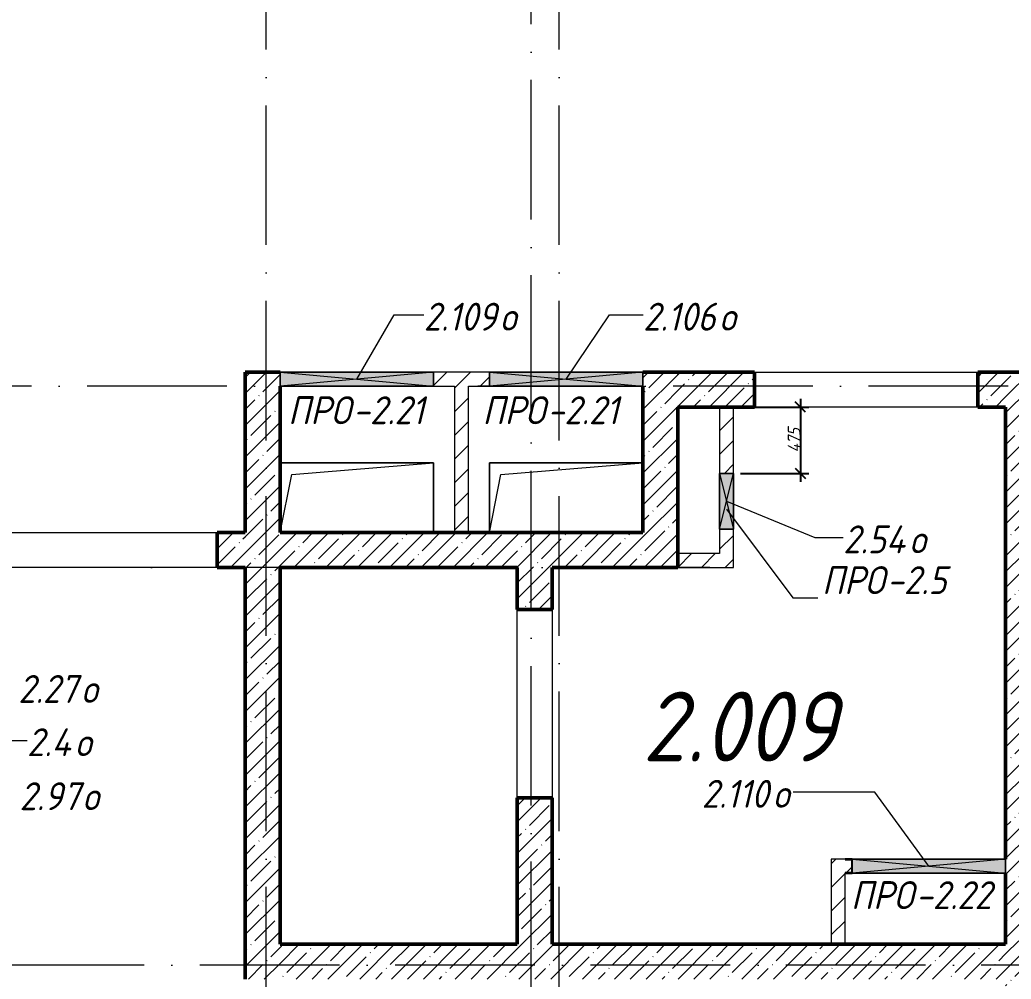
# Model space of a CAD drawing. Header units: millimetres. Extents: x -537608 to 253996, y -217170 to 186033.
# Drawn here: x -178663 to -171558, y 13455 to 20330 of the extents above; entities that cross this region are included whole.
import ezdxf

# ---------------------------------------------------------------- set-up
doc = ezdxf.new("R2010")
doc.units = ezdxf.units.MM
doc.linetypes.add('50_200_ШТРИХ_1Т_ш5_п1_п1_', pattern=[1400, 1000, -200, 0, -200])
for name, color, linetype, lineweight in [('A-____-____-DIMS', 7, 'Continuous', 9), ('A-DETL-GENF-OTLN', 7, 'Continuous', 9), ('A-FLOR-____-OTLN', 7, 'Continuous', 9), ('A-GENM-____-IDEN', 7, 'Continuous', 9), ('A-GENM-____-MCUT', 7, 'Continuous', 25), ('A-GENM-____-OTLN', 7, 'Continuous', 9), ('A-GENM-____-OTLN-1', 7, 'Continuous', 25), ('A-GLAZ-____-IDEN', 7, 'Continuous', 9), ('A-GLAZ-____-OTLN', 7, 'Continuous', 9), ('A-WALL-____-MCUT-2', 7, 'Continuous', 50), ('A-WALL-____-OTLN', 7, 'Continuous', 9), ('A-WALL-____-PATT-1', 7, 'Continuous', 9), ('A-WALL-FNSH-MCUT-1', 7, 'Continuous', 9), ('S-GRID-____-OTLN-1', 7, '50_200_ШТРИХ_1Т_ш5_п1_п1_', 9), ('Марки помещений', 7, 'Continuous', 9)]:
    doc.layers.add(name, color=color, linetype=linetype, lineweight=lineweight)
doc.styles.add('ISOCPEUR_I_11', font='isocpeui.ttf', dxfattribs={"width": 0.9, "height": 200})
doc.styles.add('ISOCPEUR_I_2', font='isocpeui.ttf', dxfattribs={"width": 0.9, "height": 140})
doc.styles.add('ISOCPEUR_I_7', font='isocpeui.ttf', dxfattribs={"width": 0.9, "height": 90})
doc.dimstyles.new('ISO-1_8_0_9К_СРЕДНИЙ_Кладочные_2', dxfattribs={"dimscale": 304.8, "dimtxt": 89.638306, "dimasz": 0.246063, "dimexe": 0.19685, "dimexo": 0, "dimgap": 0, "dimtad": 1, "dimdec": 3, "dimrnd": 0.001, "dimdsep": 46, "dimtxsty": 'ISOCPEUR_I_7', "dimblk1": 'OBLIQUE', "dimblk2": 'OBLIQUE', "dimsah": 1, "dimcen": 0.09, "dimdle": 0.19685, "dimazin": 0, "dimtfac": 1, "dimtdec": 4, "dimtix": 1, "dimtmove": 1, "dimatfit": 3, "dimfxl": 1, "dimtvp": 1, "dimtolj": 1, "dimtzin": 0, "dimarcsym": 2})
pattern_1 = [(45, (-184647.67, -45376.5), (-114.04925, 114.04925), []), (45, (-184533.62, -45376.5), (-114.04925, 114.04925), [201.612, -40.322, 3.353, -36.97])]
pattern_2 = [(45, (-184647.67, -45376.49), (-84.85281, 84.85281), [])]

# ---------------------------------------------------------------- blocks, each defined once
blk = doc.blocks.new('AR_Отверстие прямоугольное _в плите_ - AR_Отверстие прямоугольное _в плите_-V199-АР1_План отверстий 2 этажа в осях 1-64_Ю-ЯЯ')
at = {"layer": 'A-GENM-____-OTLN'}
for p, q in [((550, 250), (-550, 250)), ((-550, 250), (-550, -249.7)), ((-466.7, 166.7), (550, 250)), ((-549.9, -249.7), (-466.7, 166.7))]:
    blk.add_line(p, q, dxfattribs=at)
blk = doc.blocks.new('AR_Отверстие прямоугольное _в плите_ - AR_Отверстие прямоугольное _в плите_-V200-АР1_План отверстий 2 этажа в осях 1-64_Ю-ЯЯ')
at = {"layer": 'A-GENM-____-OTLN'}
for p, q in [((550, 250), (-550, 250)), ((-466.7, 166.7), (550, 250)), ((550, -250), (550, 250)), ((-550, -250), (-466.7, 166.7))]:
    blk.add_line(p, q, dxfattribs=at)
blk = doc.blocks.new('AR_Отверстие прямоугольное _в стене_ - AR_Отверстие прямоугольное _в стене__ОВ-36805337-АР1_План отверстий 2 этажа в осях 1-64_Ю-ЯЯ')
at = {"layer": 'A-GLAZ-____-OTLN'}
blk.add_hatch(color=256, dxfattribs=at).paths.add_polyline_path([(-142.7, -50), (550, -50), (550, 50), (-550, 50), (-550, -50)], flags=0)
at = {"layer": 'A-DETL-GENF-OTLN'}
for p, q in [((-550, -50), (-550, 50)), ((-550, 50), (550, 50)), ((550, 50), (-550, -50)), ((-550, 50), (550, -50)), ((550, 50), (-550, 50)), ((-550, 50), (-550, -50)), ((550, 50), (550, -50)), ((550, -50), (550, 50)), ((550, -50), (-550, -50)), ((-550, -50), (550, -50))]:
    blk.add_line(p, q, dxfattribs=at)
blk = doc.blocks.new('AR_Отверстие прямоугольное _в стене_ - AR_Отверстие прямоугольное _в стене__ОВ-36803902-АР1_План отверстий 2 этажа в осях 1-64_Ю-ЯЯ')
at = {"layer": 'A-GLAZ-____-OTLN'}
blk.add_hatch(color=256, dxfattribs=at).paths.add_polyline_path([(550, -50), (550, 50), (-550, 50), (-550, -50)], flags=0)
at = {"layer": 'A-DETL-GENF-OTLN'}
for p, q in [((-550, -50), (-550, 50)), ((-550, 50), (550, 50)), ((550, 50), (-550, -50)), ((-550, 50), (550, -50)), ((550, 50), (-550, 50)), ((-550, 50), (-550, -50)), ((550, 50), (550, -50)), ((550, -50), (550, 50)), ((550, -50), (-550, -50)), ((-550, -50), (550, -50))]:
    blk.add_line(p, q, dxfattribs=at)
blk = doc.blocks.new('154_Фахверк_СКБ_Швеллер - Тип_100_3960-V204-АР1_План отверстий 2 этажа в осях 1-64_Ю-ЯЯ')
at = {"layer": 'A-GENM-____-MCUT'}
for p, q in [((175, 50), (125, 50)), ((128, 47), (175, 47)), ((128, -47), (128, 47)), ((175, 47), (175, 50)), ((125, -50), (175, -50)), ((175, -47), (128, -47)), ((175, -50), (175, -47))]:
    blk.add_line(p, q, dxfattribs=at)
blk = doc.blocks.new('AR_Отверстие прямоугольное _в стене_ - AR_Отверстие прямоугольное _в стене__ОВ-36913595-АР1_План отверстий 2 этажа в осях 1-64_Ю-ЯЯ')
at = {"layer": 'A-GLAZ-____-OTLN'}
blk.add_hatch(color=256, dxfattribs=at).paths.add_polyline_path([(550, -50), (550, 50), (-550, 50), (-550, -50), (422.3, -50)], flags=0)
at = {"layer": 'A-DETL-GENF-OTLN'}
for p, q in [((-550, -50), (-550, 50)), ((-550, 50), (550, 50)), ((550, 50), (-550, -50)), ((-550, 50), (550, -50)), ((550, 50), (-550, 50)), ((-550, 50), (-550, -50)), ((550, 50), (550, -50)), ((550, -50), (550, 50)), ((550, -50), (-550, -50)), ((-550, -50), (550, -50))]:
    blk.add_line(p, q, dxfattribs=at)
blk = doc.blocks.new('AR_Отверстие прямоугольное _в стене_ - AR_Отверстие прямоугольное _в стене__ОВ-36914865-АР1_План отверстий 2 этажа в осях 1-64_Ю-ЯЯ')
at = {"layer": 'A-GLAZ-____-OTLN'}
blk.add_hatch(color=256, dxfattribs=at).paths.add_polyline_path([(-200, -50), (200, -50), (200, 50), (-200, 50)], flags=0)
at = {"layer": 'A-DETL-GENF-OTLN'}
for p, q in [((-200, -50), (-200, 50)), ((-200, 50), (200, 50)), ((200, 50), (-200, -50)), ((-200, 50), (200, -50)), ((200, 50), (-200, 50)), ((-200, 50), (-200, -50)), ((200, 50), (200, -50)), ((200, -50), (200, 50)), ((200, -50), (-200, -50)), ((-200, -50), (200, -50))]:
    blk.add_line(p, q, dxfattribs=at)
blk = doc.blocks.new('_Oblique')
at = {"color": 0, "linetype": 'ByBlock', "lineweight": -2}
blk.add_line((-0.5, -0.5), (0.5, 0.5), dxfattribs=at)
blk = doc.blocks.new('*D2320')
at = {"layer": 'A-____-____-DIMS', "color": 0, "lineweight": -2, "transparency": 16777216}
for p, q in [((-173547.7, 17554.5), (-173008.1, 17554.5)), ((-173068.1, 17614.5), (-173068.1, 17019.5)), ((-173497.7, 17079.5), (-173008.1, 17079.5))]:
    blk.add_line(p, q, dxfattribs=at)
at = {"layer": 'Defpoints', "color": 0, "transparency": 16777216}
for p in [(-173547.7, 17554.5), (-173497.7, 17079.5), (-173068.1, 17079.5)]:
    blk.add_point(p, dxfattribs=at)
at = {"layer": 'A-____-____-DIMS', "color": 0, "lineweight": -2, "transparency": 16777216, "xscale": 75, "yscale": 75, "zscale": 75}
for p, rotation in [((-173068.1, 17554.5), 90), ((-173068.1, 17079.5), 270)]:
    blk.add_blockref('_Oblique', p, dxfattribs=dict(at, rotation=rotation))
at = {"layer": 'A-____-____-DIMS', "color": 0, "transparency": 16777216, "insert": (-173113.6, 17317), "char_height": 90, "width": 426.127, "attachment_point": 5, "rotation": 90, "style": 'ISOCPEUR_I_7'}
blk.add_mtext('\\A1;475', dxfattribs=at)

msp = doc.modelspace()

# ---------------------------------------------------------------- hatches: boundary and pattern name
at = {"layer": 'A-WALL-____-PATT-1'}
h = msp.add_hatch(dxfattribs=at)
h.set_pattern_fill('FP_13', color=256, style=0, pattern_type=2)
h.set_pattern_definition(pattern_1)
h.paths.add_polyline_path([(-177047.6725, 13454.5485), (-176797.6725, 13454.5485), (-176797.6725, 17804.5485), (-177047.6725, 17804.5485), (-177047.6725, 15076.9231)], flags=0)
h = msp.add_hatch(dxfattribs=at)
h.set_pattern_fill('FP_4', color=256, style=0, pattern_type=2)
h.set_pattern_definition(pattern_2)
h.paths.add_polyline_path([(-175297.6725, 17704.5485), (-175297.6725, 17804.5485), (-175697.6725, 17804.5485), (-175697.6725, 17704.5485), (-175447.6725, 17704.5485)], flags=0)
h = msp.add_hatch(dxfattribs=at)
h.set_pattern_fill('FP_13', color=256, style=0, pattern_type=2)
h.set_pattern_definition(pattern_1)
h.paths.add_polyline_path([(-174197.6725, 16654.5485), (-173947.6725, 16654.5485), (-173947.6725, 17804.5485), (-174197.6725, 17804.5485), (-174197.6725, 17704.5485)], flags=0)
h = msp.add_hatch(dxfattribs=at)
h.set_pattern_fill('FP_13', color=256, style=0, pattern_type=2)
h.set_pattern_definition(pattern_1)
h.paths.add_polyline_path([(-171597.6725, 17554.5485), (-171597.6725, 17804.5485), (-171797.6725, 17804.5485), (-171797.6725, 17554.5485)], flags=0)
h.paths.add_polyline_path([(-173397.6725, 17554.5485), (-173397.6725, 17804.5485), (-173947.6725, 17804.5485), (-173947.6725, 17554.5485)], flags=0)
h = msp.add_hatch(dxfattribs=at)
h.set_pattern_fill('FP_13', color=256, style=0, pattern_type=2)
h.set_pattern_definition(pattern_1)
h.paths.add_polyline_path([(-171597.6725, 10304.5485), (-171347.6725, 10304.5485), (-171347.6725, 17804.5485), (-171597.6725, 17804.5485), (-171597.6725, 11848.0984)], flags=0)
h = msp.add_hatch(dxfattribs=at)
h.set_pattern_fill('FP_4', color=256, style=0, pattern_type=2)
h.set_pattern_definition(pattern_2)
h.paths.add_polyline_path([(-175447.6725, 16654.5485), (-175447.6725, 17704.5485), (-175547.6725, 17704.5485), (-175547.6725, 16654.5485)], flags=0)
h = msp.add_hatch(dxfattribs=at)
h.set_pattern_fill('FP_4', color=256, style=0, pattern_type=2)
h.set_pattern_definition(pattern_2)
h.paths.add_polyline_path([(-173547.6725, 16404.5485), (-173547.6725, 16679.5485), (-173647.6725, 16679.5485), (-173647.6725, 16404.5485)], flags=0)
h.paths.add_polyline_path([(-173547.6725, 17079.5485), (-173547.6725, 17554.5485), (-173647.6725, 17554.5485), (-173647.6725, 17079.5485), (-173592.9106, 17079.5485)], flags=0)
h = msp.add_hatch(dxfattribs=at)
h.set_pattern_fill('FP_13', color=256, style=0, pattern_type=2)
h.set_pattern_definition(pattern_1)
h.paths.add_polyline_path([(-177047.6725, 16404.5485), (-177047.6725, 16654.5485), (-177247.6725, 16654.5485), (-177247.6725, 16404.5485)], flags=0)
h.paths.add_polyline_path([(-179097.6725, 16404.5485), (-178847.6725, 16404.5485), (-178847.6725, 16654.5485), (-179097.6725, 16654.5485)], flags=0)
h = msp.add_hatch(dxfattribs=at)
h.set_pattern_fill('FP_13', color=256, style=0, pattern_type=2)
h.set_pattern_definition(pattern_1)
h.paths.add_polyline_path([(-173947.6725, 16404.5485), (-173947.6725, 16654.5485), (-176797.6725, 16654.5485), (-176797.6725, 16404.5485), (-174057.8496, 16404.5485)], flags=0)
h = msp.add_hatch(dxfattribs=at)
h.set_pattern_fill('FP_4', color=256, style=0, pattern_type=2)
h.set_pattern_definition(pattern_2)
h.paths.add_polyline_path([(-173647.6725, 16404.5485), (-173647.6725, 16504.5485), (-173947.6725, 16504.5485), (-173947.6725, 16404.5485)], flags=0)
h = msp.add_hatch(dxfattribs=at)
h.set_pattern_fill('FP_13', color=256, style=0, pattern_type=2)
h.set_pattern_definition(pattern_1)
h.paths.add_polyline_path([(-174847.6725, 13704.5485), (-174847.6725, 14754.201), (-175097.6725, 14754.201), (-175097.6725, 13704.5485)], flags=0)
h.paths.add_polyline_path([(-175097.6725, 16104.201), (-174847.6725, 16104.201), (-174847.6725, 16404.5485), (-175097.6725, 16404.5485)], flags=0)
h = msp.add_hatch(dxfattribs=at)
h.set_pattern_fill('FP_4', color=256, style=0, pattern_type=2)
h.set_pattern_definition(pattern_2)
h.paths.add_polyline_path([(-172847.6725, 14214.5485), (-172747.6725, 14214.5485), (-172747.6725, 14217.5485), (-172700.6725, 14218.6355), (-172700.6725, 14311.5485), (-172747.6725, 14311.5485), (-172747.6725, 14314.5485), (-172847.6725, 14314.5485), (-172847.6725, 14217.5485)], flags=0)
h = msp.add_hatch(dxfattribs=at)
h.set_pattern_fill('FP_4', color=256, style=0, pattern_type=2)
h.set_pattern_definition(pattern_2)
h.paths.add_polyline_path([(-172747.6725, 13704.5485), (-172747.6725, 14214.5485), (-172847.6725, 14214.5485), (-172847.6725, 13704.5485)], flags=0)
h = msp.add_hatch(dxfattribs=at)
h.set_pattern_fill('FP_13', color=256, style=0, pattern_type=2)
h.set_pattern_definition(pattern_1)
h.paths.add_polyline_path([(-172290.349, 13454.5485), (-171597.6725, 13454.5485), (-171597.6725, 13704.5485), (-176797.6725, 13704.5485), (-176797.6725, 13454.5485), (-174057.8496, 13454.5485)], flags=0)

# ---------------------------------------------------------------- linework, layer by layer
at = {"layer": 'A-FLOR-____-OTLN'}
for p, q in [((-176797.6725, 17154.5485), (-175697.6725, 17154.5485)), ((-175697.6725, 17154.5485), (-175697.6725, 16654.5485)), ((-175297.6725, 17154.201), (-174197.6725, 17154.201)), ((-175297.6725, 16654.5485), (-175297.6725, 17154.201)), ((-175097.6725, 13704.896), (-176797.6725, 13704.896))]:
    msp.add_line(p, q, dxfattribs=at)
at = {"layer": 'A-GENM-____-IDEN'}
for p, q in [((-173597.6725, 16823.4932), (-173122.5688, 16186.9572)), ((-173122.5688, 16186.9572), (-172943.4227, 16186.9572))]:
    msp.add_line(p, q, dxfattribs=at)
at = {"layer": 'A-GLAZ-____-IDEN'}
for p, q in [((-176247.6725, 17754.5485), (-175979.7896, 18214.4801)), ((-175979.7896, 18214.4801), (-175768.1082, 18214.4801)), ((-174747.6725, 17754.5485), (-174437.1976, 18214.4801)), ((-174437.1976, 18214.4801), (-174195.7018, 18214.4801)), ((-173597.6725, 16879.5485), (-172963.918, 16618.7647)), ((-172963.918, 16618.7647), (-172761.9936, 16618.7647)), ((-178946.1205, 15165.0896), (-178611.2891, 15165.0896)), ((-172534.846, 14795.3242), (-173120.7819, 14795.3242)), ((-172147.6725, 14264.5485), (-172534.846, 14795.3242))]:
    msp.add_line(p, q, dxfattribs=at)
at = {"layer": 'A-WALL-____-MCUT-2'}
for p, q in [((-176797.6725, 17804.5485), (-177047.6725, 17804.5485)), ((-177047.6725, 17804.5485), (-177047.6725, 16654.5485)), ((-173397.6725, 17804.5485), (-174197.6725, 17804.5485)), ((-173397.6725, 17554.5485), (-173397.6725, 17804.5485)), ((-171797.6725, 17804.5485), (-171797.6725, 17554.5485)), ((-171347.6725, 17804.5485), (-171797.6725, 17804.5485)), ((-176797.6725, 16654.5485), (-176797.6725, 17704.5485)), ((-174197.6725, 17704.5485), (-174197.6725, 16654.5485)), ((-173947.6725, 16404.5485), (-173947.6725, 17554.5485)), ((-173947.6725, 17554.5485), (-173397.6725, 17554.5485)), ((-171797.6725, 17554.5485), (-171597.6725, 17554.5485)), ((-171597.6725, 17554.5485), (-171597.6725, 14314.5485)), ((-177047.6725, 16654.5485), (-177247.6725, 16654.5485)), ((-177247.6725, 16654.5485), (-177247.6725, 16404.5485)), ((-174197.6725, 16654.5485), (-176797.6725, 16654.5485)), ((-177247.6725, 16404.5485), (-177047.6725, 16404.5485)), ((-177047.6725, 16404.5485), (-177047.6725, 13454.5485)), ((-176797.6725, 13704.5485), (-176797.6725, 16404.5485)), ((-176797.6725, 16404.5485), (-175097.6725, 16404.5485)), ((-175097.6725, 16404.5485), (-175097.6725, 16104.201)), ((-174847.6725, 16104.201), (-174847.6725, 16404.5485)), ((-174847.6725, 16404.5485), (-173947.6725, 16404.5485)), ((-175097.6725, 16104.201), (-174847.6725, 16104.201)), ((-174847.6725, 14754.201), (-175097.6725, 14754.201)), ((-175097.6725, 14754.201), (-175097.6725, 13704.5485)), ((-174847.6725, 13704.5485), (-174847.6725, 14754.201)), ((-171597.6725, 14214.5485), (-171597.6725, 13704.5485)), ((-175097.6725, 13704.5485), (-176797.6725, 13704.5485)), ((-171597.6725, 13704.5485), (-174847.6725, 13704.5485))]:
    msp.add_line(p, q, dxfattribs=at)
at = {"layer": 'A-WALL-____-OTLN'}
for p, q in [((-173397.6725, 17804.5485), (-171797.6725, 17804.5485)), ((-171797.6725, 17554.5485), (-173397.6725, 17554.5485)), ((-178847.6725, 16654.5485), (-177247.6725, 16654.5485)), ((-177247.6725, 16404.5485), (-178847.6725, 16404.5485)), ((-175097.6725, 14754.201), (-175097.6725, 16104.201)), ((-174847.6725, 16104.201), (-174847.6725, 14754.201))]:
    msp.add_line(p, q, dxfattribs=at)
at = {"layer": 'A-WALL-FNSH-MCUT-1'}
for p, q in [((-175297.6725, 17804.5485), (-175697.6725, 17804.5485)), ((-175697.6725, 17704.5485), (-175547.6725, 17704.5485)), ((-175547.6725, 17704.5485), (-175547.6725, 16654.5485)), ((-175447.6725, 17704.5485), (-175297.6725, 17704.5485)), ((-175447.6725, 16654.5485), (-175447.6725, 17704.5485)), ((-173647.6725, 17554.5485), (-173647.6725, 17079.5485)), ((-173547.6725, 17079.5485), (-173547.6725, 17554.5485)), ((-173647.6725, 16679.5485), (-173647.6725, 16504.5485)), ((-173547.6725, 16404.5485), (-173547.6725, 16679.5485)), ((-173647.6725, 16504.5485), (-173947.6725, 16504.5485)), ((-173947.6725, 16404.5485), (-173547.6725, 16404.5485)), ((-172747.6725, 14314.5485), (-172847.6725, 14314.5485)), ((-172847.6725, 14314.5485), (-172847.6725, 13704.5485)), ((-172747.6725, 13704.5485), (-172747.6725, 14214.5485))]:
    msp.add_line(p, q, dxfattribs=at)
at = {"layer": 'S-GRID-____-OTLN-1'}
for p, q in [((-176897.6725, 7515.0943), (-176897.6725, 45516.3579)), ((-174997.6725, 7698.0291), (-174997.6725, 45516.3579)), ((-174797.6725, 7515.0943), (-174797.6725, 45251.7668)), ((-80573.2659, 17704.5485), (-189316.4427, 17704.5485)), ((-173718.292, 16404.5485), (-189316.4427, 16404.5485)), ((-109167.6321, 13554.5485), (-189316.4427, 13554.5485))]:
    msp.add_line(p, q, dxfattribs=at)

# ---------------------------------------------------------------- block references
at = {"layer": 'A-GENM-____-OTLN'}
for name, p in [('AR_Отверстие прямоугольное _в плите_ - AR_Отверстие прямоугольное _в плите_-V200-АР1_План отверстий 2 этажа в осях 1-64_Ю-ЯЯ', (-176247.6725, 16904.5485)), ('AR_Отверстие прямоугольное _в плите_ - AR_Отверстие прямоугольное _в плите_-V199-АР1_План отверстий 2 этажа в осях 1-64_Ю-ЯЯ', (-174747.6725, 16904.201))]:
    msp.add_blockref(name, p, dxfattribs=at)
at = {"layer": 'A-GENM-____-OTLN-1', "rotation": 180}
msp.add_blockref('154_Фахверк_СКБ_Швеллер - Тип_100_3960-V204-АР1_План отверстий 2 этажа в осях 1-64_Ю-ЯЯ', (-172572.6725, 14264.5485), dxfattribs=at)
at = {"layer": 'A-GLAZ-____-OTLN'}
for name, p in [('AR_Отверстие прямоугольное _в стене_ - AR_Отверстие прямоугольное _в стене__ОВ-36913595-АР1_План отверстий 2 этажа в осях 1-64_Ю-ЯЯ', (-176247.6725, 17754.5485)), ('AR_Отверстие прямоугольное _в стене_ - AR_Отверстие прямоугольное _в стене__ОВ-36803902-АР1_План отверстий 2 этажа в осях 1-64_Ю-ЯЯ', (-174747.6725, 17754.5485)), ('AR_Отверстие прямоугольное _в стене_ - AR_Отверстие прямоугольное _в стене__ОВ-36805337-АР1_План отверстий 2 этажа в осях 1-64_Ю-ЯЯ', (-172147.6725, 14264.5485))]:
    msp.add_blockref(name, p, dxfattribs=at)
at = {"layer": 'A-GLAZ-____-OTLN', "rotation": 89.9999999999999}
msp.add_blockref('AR_Отверстие прямоугольное _в стене_ - AR_Отверстие прямоугольное _в стене__ОВ-36914865-АР1_План отверстий 2 этажа в осях 1-64_Ю-ЯЯ', (-173597.6725, 16879.5485), dxfattribs=at)

# ---------------------------------------------------------------- texts
at = {"layer": 'A-GENM-____-IDEN', "char_height": 200, "attachment_point": 1, "style": 'ISOCPEUR_I_11'}
for s, insert, width in [('ПРО', (-176740.5189, 17631.678), 562.784625), ('-2.21', (-176276.1752, 17631.678), 663.79725), ('ПРО', (-175347.2108, 17631.678), 562.784625), ('-2.21', (-174882.867, 17631.678), 663.79725), ('ПРО', (-172913.8293, 16414.0734), 562.784625), ('-2.5', (-172449.4856, 16414.0734), 548.35425), ('ПРО', (-172706.531, 14156.7596), 562.784625), ('-2.22', (-172242.1873, 14156.7596), 707.088375)]:
    msp.add_mtext(s, dxfattribs=dict(at, insert=insert, width=width))
at = {"layer": 'A-GLAZ-____-IDEN', "char_height": 200, "attachment_point": 1, "style": 'ISOCPEUR_I_11'}
for s, insert, width in [('2.109', (-175768.1082, 18302.0947), 663.79725), ('2.106', (-174195.7018, 18302.0947), 663.79725), ('\\fISOCPEUR|b0|i1|c204|p34|;\\W.9;о', (-175220.4207, 18302.0947), 158.734125), ('\\fISOCPEUR|b0|i1|c204|p34|;\\W.9;о', (-173648.0143, 18302.0947), 158.734125), ('2.54', (-172761.9936, 16706.3793), 577.215), ('\\fISOCPEUR|b0|i1|c204|p34|;\\W.9;о', (-172285.7436, 16706.3793), 158.734125), ('2.27', (-178673.8391, 15634.2767), 548.35425), ('\\fISOCPEUR|b0|i1|c204|p34|;\\W.9;о', (-178221.4016, 15634.2767), 158.734125), ('2.4', (-178611.2891, 15252.7042), 418.480875), ('\\fISOCPEUR|b0|i1|c204|p34|;\\W.9;о', (-178266.0079, 15252.7042), 158.734125), ('2.97', (-178664.8391, 14865.6618), 548.35425), ('2.110', (-173775.6351, 14882.9388), 620.506125), ('\\fISOCPEUR|b0|i1|c204|p34|;\\W.9;о', (-178212.4016, 14865.6618), 158.734125), ('\\fISOCPEUR|b0|i1|c204|p34|;\\W.9;о', (-173263.6664, 14882.9388), 158.734125)]:
    msp.add_mtext(s, dxfattribs=dict(at, insert=insert, width=width))
at = {"layer": 'Марки помещений', "insert": (-174199.7466, 15514.936), "char_height": 500, "width": 785.65375, "attachment_point": 1, "style": 'ISOCPEUR_I_2'}
msp.add_mtext('2.009', dxfattribs=at)

# ---------------------------------------------------------------- dimensions: what is measured, and where the dimension line sits
at = {"layer": 'A-____-____-DIMS'}
dim = msp.add_linear_dim(base=(-173068.0548, 17079.5485), p1=(-173547.6725, 17554.5485), p2=(-173497.6725, 17079.5485), angle=90, dimstyle='ISO-1_8_0_9К_СРЕДНИЙ_Кладочные_2', override={"dimpost": '<>', "dimfxl": 477.624329}, dxfattribs=at)
dim.commit()
dim.dimension.update_dxf_attribs({"geometry": '*D2320', "text_midpoint": (-173113.6344, 17317.0485)})

doc.saveas('drawing.dxf')
